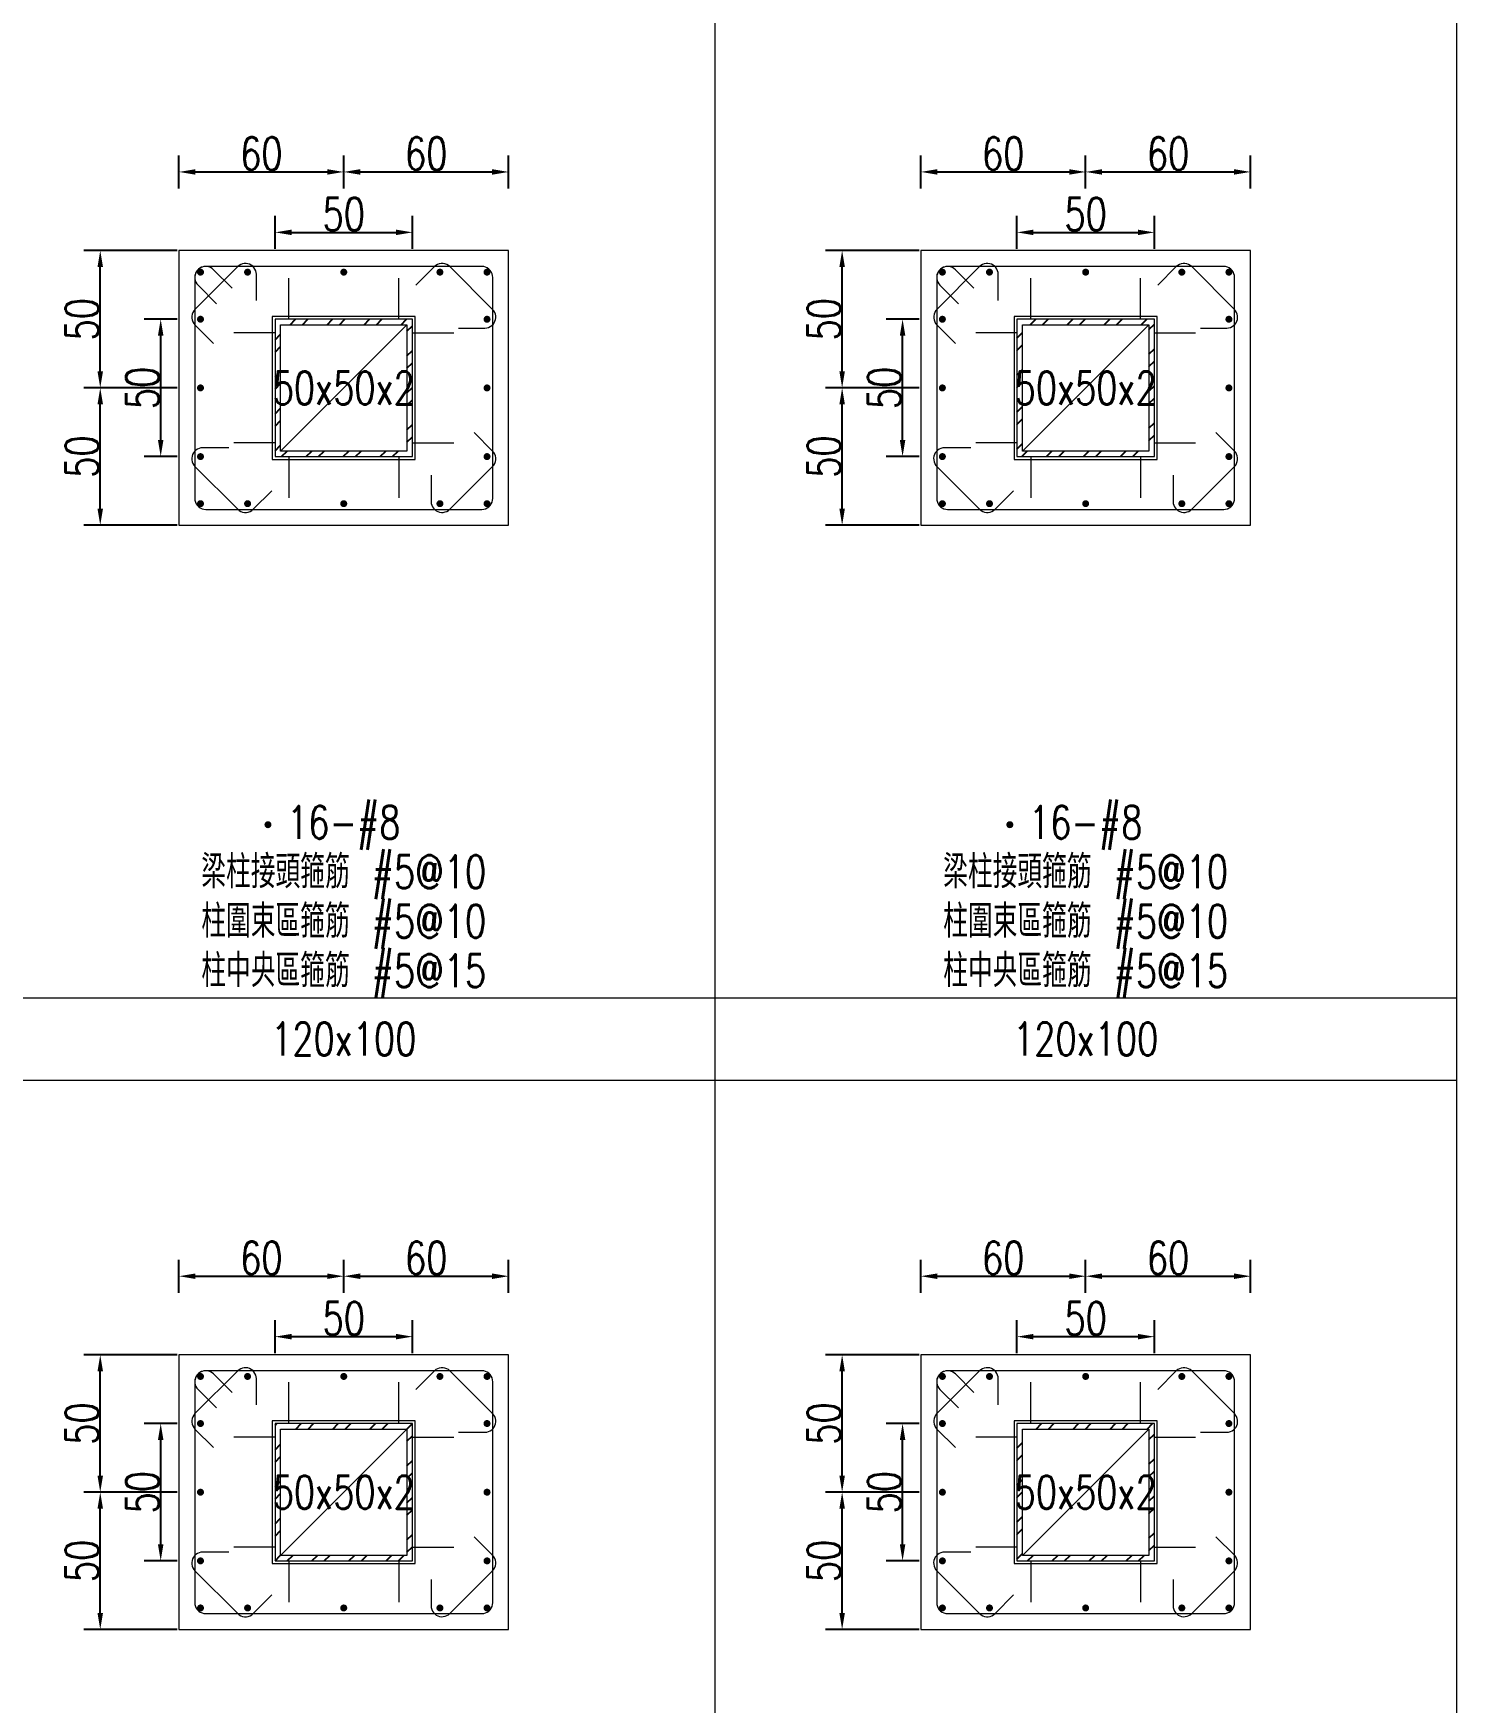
# Model space of a CAD drawing. Header units: millimetres. Extents: x 0 to 3905, y 0 to 8880.
# Drawn here: x 3387 to 3905, y 4999 to 5607 of the extents above; entities that cross this region are included whole.
import ezdxf
from ezdxf.enums import TextEntityAlignment as Align

# ---------------------------------------------------------------- set-up
doc = ezdxf.new("R2010")
doc.units = ezdxf.units.MM
doc.layers.get('DEFPOINTS').update_dxf_attribs({"color": 3})
for name, color, linetype in [('Hatch線', 6, 'Continuous'), ('主筋斷面', 2, 'Continuous'), ('文字-主筋根數', 7, 'Continuous'), ('文字-剪力筋 中央區', 7, 'Continuous'), ('文字-剪力筋-BC', 7, 'Continuous'), ('文字-剪力筋-圍束區', 7, 'Continuous'), ('文字-斷面尺寸', 7, 'Continuous'), ('文字-輔助字', 7, 'Continuous'), ('柱斷面線', 4, 'Continuous'), ('標註字', 4, 'Continuous'), ('箍筋線', 1, 'Continuous'), ('網格線', 7, 'Continuous'), ('鋼柱', 11, 'Continuous')]:
    doc.layers.add(name, color=color, linetype=linetype)
doc.styles.add('note', font='txt.shx', dxfattribs={"width": 0.75, "height": 12})
doc.styles.add('txt', font='txt.shx', dxfattribs={"height": 0.2, "bigfont": 'chineset.shx'})
doc.dimstyles.new('RCAD_DIM', dxfattribs={"dimtxt": 12, "dimasz": 6, "dimexe": 6, "dimexo": 0.625, "dimtad": 1, "dimdec": 0, "dimdsep": 46, "dimtxsty": 'note', "dimcen": 2.5, "dimclrd": 256, "dimclre": 256, "dimclrt": 256, "dimadec": 0, "dimazin": 0, "dimtfac": 1, "dimtmove": 0, "dimatfit": 3, "dimfxl": 0, "dimtolj": 1, "dimarcsym": 0})

# ---------------------------------------------------------------- blocks, each defined once
blk = doc.blocks.new('*D1938')
at = {"layer": 'DEFPOINTS', "color": 0}
for p in [(3525, 5132.625), (3475, 5126), (3525, 5126)]:
    blk.add_point(p, dxfattribs=at)
at = {"layer": '標註字', "lineweight": -2}
for p, q in [((3475, 5126.625), (3475, 5138.625)), ((3525, 5126.625), (3525, 5138.625)), ((3481, 5132.625), (3519, 5132.625))]:
    blk.add_line(p, q, dxfattribs=at)
at = {"layer": '標註字'}
for points in [[(3481, 5133.625), (3481, 5131.625), (3475, 5132.625)], [(3519, 5131.625), (3519, 5133.625), (3525, 5132.625)]]:
    blk.add_solid(points, dxfattribs=at)
at = {"layer": '標註字', "insert": (3500, 5139.25), "char_height": 12, "attachment_point": 5, "style": 'note'}
blk.add_mtext('\\A1;50', dxfattribs=at)
blk = doc.blocks.new('*D1939')
at = {"layer": 'DEFPOINTS', "color": 0}
for p in [(3433.375, 5101), (3440, 5101), (3440, 5051)]:
    blk.add_point(p, dxfattribs=at)
at = {"layer": '標註字', "lineweight": -2}
for p, q in [((3439.375, 5101), (3427.375, 5101)), ((3433.375, 5057), (3433.375, 5095)), ((3439.375, 5051), (3427.375, 5051))]:
    blk.add_line(p, q, dxfattribs=at)
at = {"layer": '標註字'}
for points in [[(3434.375, 5095), (3432.375, 5095), (3433.375, 5101)], [(3432.375, 5057), (3434.375, 5057), (3433.375, 5051)]]:
    blk.add_solid(points, dxfattribs=at)
at = {"layer": '標註字', "insert": (3426.75, 5076), "char_height": 12, "attachment_point": 5, "rotation": 90, "style": 'note'}
blk.add_mtext('\\A1;50', dxfattribs=at)
blk = doc.blocks.new('*D1940')
at = {"layer": 'DEFPOINTS', "color": 0}
for p in [(3500, 5154.625), (3440, 5148), (3500, 5148)]:
    blk.add_point(p, dxfattribs=at)
at = {"layer": '標註字', "lineweight": -2}
for p, q in [((3440, 5148.625), (3440, 5160.625)), ((3500, 5148.625), (3500, 5160.625)), ((3446, 5154.625), (3494, 5154.625))]:
    blk.add_line(p, q, dxfattribs=at)
at = {"layer": '標註字'}
for points in [[(3446, 5155.625), (3446, 5153.625), (3440, 5154.625)], [(3494, 5153.625), (3494, 5155.625), (3500, 5154.625)]]:
    blk.add_solid(points, dxfattribs=at)
at = {"layer": '標註字', "insert": (3470, 5161.25), "char_height": 12, "attachment_point": 5, "style": 'note'}
blk.add_mtext('\\A1;60', dxfattribs=at)
blk = doc.blocks.new('*D1941')
at = {"layer": 'DEFPOINTS', "color": 0}
for p in [(3560, 5154.625), (3500, 5148), (3560, 5148)]:
    blk.add_point(p, dxfattribs=at)
at = {"layer": '標註字', "lineweight": -2}
for p, q in [((3500, 5148.625), (3500, 5160.625)), ((3560, 5148.625), (3560, 5160.625)), ((3506, 5154.625), (3554, 5154.625))]:
    blk.add_line(p, q, dxfattribs=at)
at = {"layer": '標註字'}
for points in [[(3506, 5155.625), (3506, 5153.625), (3500, 5154.625)], [(3554, 5153.625), (3554, 5155.625), (3560, 5154.625)]]:
    blk.add_solid(points, dxfattribs=at)
at = {"layer": '標註字', "insert": (3530, 5161.25), "char_height": 12, "attachment_point": 5, "style": 'note'}
blk.add_mtext('\\A1;60', dxfattribs=at)
blk = doc.blocks.new('*D1942')
at = {"layer": 'DEFPOINTS', "color": 0}
for p in [(3411.375, 5076), (3440, 5076), (3440, 5026)]:
    blk.add_point(p, dxfattribs=at)
at = {"layer": '標註字', "lineweight": -2}
for p, q in [((3439.375, 5076), (3405.375, 5076)), ((3411.375, 5032), (3411.375, 5070)), ((3439.375, 5026), (3405.375, 5026))]:
    blk.add_line(p, q, dxfattribs=at)
at = {"layer": '標註字'}
for points in [[(3412.375, 5070), (3410.375, 5070), (3411.375, 5076)], [(3410.375, 5032), (3412.375, 5032), (3411.375, 5026)]]:
    blk.add_solid(points, dxfattribs=at)
at = {"layer": '標註字', "insert": (3404.75, 5051), "char_height": 12, "attachment_point": 5, "rotation": 90, "style": 'note'}
blk.add_mtext('\\A1;50', dxfattribs=at)
blk = doc.blocks.new('*D1943')
at = {"layer": 'DEFPOINTS', "color": 0}
for p in [(3411.375, 5126), (3440, 5126), (3440, 5076)]:
    blk.add_point(p, dxfattribs=at)
at = {"layer": '標註字', "lineweight": -2}
for p, q in [((3439.375, 5126), (3405.375, 5126)), ((3411.375, 5082), (3411.375, 5120)), ((3439.375, 5076), (3405.375, 5076))]:
    blk.add_line(p, q, dxfattribs=at)
at = {"layer": '標註字'}
for points in [[(3412.375, 5120), (3410.375, 5120), (3411.375, 5126)], [(3410.375, 5082), (3412.375, 5082), (3411.375, 5076)]]:
    blk.add_solid(points, dxfattribs=at)
at = {"layer": '標註字', "insert": (3404.75, 5101), "char_height": 12, "attachment_point": 5, "rotation": 90, "style": 'note'}
blk.add_mtext('\\A1;50', dxfattribs=at)
blk = doc.blocks.new('Circle_Filled')
at = {"const_width": 0.5}
blk.add_lwpolyline([(-0.25, 0, 1), (0.25, 0, 1)], format="xyb", close=True, dxfattribs=at)
blk = doc.blocks.new('*D1944')
at = {"layer": 'DEFPOINTS', "color": 0}
for p in [(3525, 5534.625), (3475, 5528), (3525, 5528)]:
    blk.add_point(p, dxfattribs=at)
at = {"layer": '標註字', "lineweight": -2}
for p, q in [((3475, 5528.625), (3475, 5540.625)), ((3525, 5528.625), (3525, 5540.625)), ((3481, 5534.625), (3519, 5534.625))]:
    blk.add_line(p, q, dxfattribs=at)
at = {"layer": '標註字'}
for points in [[(3481, 5535.625), (3481, 5533.625), (3475, 5534.625)], [(3519, 5533.625), (3519, 5535.625), (3525, 5534.625)]]:
    blk.add_solid(points, dxfattribs=at)
at = {"layer": '標註字', "insert": (3500, 5541.25), "char_height": 12, "attachment_point": 5, "style": 'note'}
blk.add_mtext('\\A1;50', dxfattribs=at)
blk = doc.blocks.new('*D1945')
at = {"layer": 'DEFPOINTS', "color": 0}
for p in [(3433.375, 5503), (3440, 5503), (3440, 5453)]:
    blk.add_point(p, dxfattribs=at)
at = {"layer": '標註字', "lineweight": -2}
for p, q in [((3439.375, 5503), (3427.375, 5503)), ((3433.375, 5459), (3433.375, 5497)), ((3439.375, 5453), (3427.375, 5453))]:
    blk.add_line(p, q, dxfattribs=at)
at = {"layer": '標註字'}
for points in [[(3434.375, 5497), (3432.375, 5497), (3433.375, 5503)], [(3432.375, 5459), (3434.375, 5459), (3433.375, 5453)]]:
    blk.add_solid(points, dxfattribs=at)
at = {"layer": '標註字', "insert": (3426.75, 5478), "char_height": 12, "attachment_point": 5, "rotation": 90, "style": 'note'}
blk.add_mtext('\\A1;50', dxfattribs=at)
blk = doc.blocks.new('*D1946')
at = {"layer": 'DEFPOINTS', "color": 0}
for p in [(3500, 5556.625), (3440, 5550), (3500, 5550)]:
    blk.add_point(p, dxfattribs=at)
at = {"layer": '標註字', "lineweight": -2}
for p, q in [((3440, 5550.625), (3440, 5562.625)), ((3500, 5550.625), (3500, 5562.625)), ((3446, 5556.625), (3494, 5556.625))]:
    blk.add_line(p, q, dxfattribs=at)
at = {"layer": '標註字'}
for points in [[(3446, 5557.625), (3446, 5555.625), (3440, 5556.625)], [(3494, 5555.625), (3494, 5557.625), (3500, 5556.625)]]:
    blk.add_solid(points, dxfattribs=at)
at = {"layer": '標註字', "insert": (3470, 5563.25), "char_height": 12, "attachment_point": 5, "style": 'note'}
blk.add_mtext('\\A1;60', dxfattribs=at)
blk = doc.blocks.new('*D1947')
at = {"layer": 'DEFPOINTS', "color": 0}
for p in [(3560, 5556.625), (3500, 5550), (3560, 5550)]:
    blk.add_point(p, dxfattribs=at)
at = {"layer": '標註字', "lineweight": -2}
for p, q in [((3500, 5550.625), (3500, 5562.625)), ((3560, 5550.625), (3560, 5562.625)), ((3506, 5556.625), (3554, 5556.625))]:
    blk.add_line(p, q, dxfattribs=at)
at = {"layer": '標註字'}
for points in [[(3506, 5557.625), (3506, 5555.625), (3500, 5556.625)], [(3554, 5555.625), (3554, 5557.625), (3560, 5556.625)]]:
    blk.add_solid(points, dxfattribs=at)
at = {"layer": '標註字', "insert": (3530, 5563.25), "char_height": 12, "attachment_point": 5, "style": 'note'}
blk.add_mtext('\\A1;60', dxfattribs=at)
blk = doc.blocks.new('*D1948')
at = {"layer": 'DEFPOINTS', "color": 0}
for p in [(3411.375, 5478), (3440, 5478), (3440, 5428)]:
    blk.add_point(p, dxfattribs=at)
at = {"layer": '標註字', "lineweight": -2}
for p, q in [((3439.375, 5478), (3405.375, 5478)), ((3411.375, 5434), (3411.375, 5472)), ((3439.375, 5428), (3405.375, 5428))]:
    blk.add_line(p, q, dxfattribs=at)
at = {"layer": '標註字'}
for points in [[(3412.375, 5472), (3410.375, 5472), (3411.375, 5478)], [(3410.375, 5434), (3412.375, 5434), (3411.375, 5428)]]:
    blk.add_solid(points, dxfattribs=at)
at = {"layer": '標註字', "insert": (3404.75, 5453), "char_height": 12, "attachment_point": 5, "rotation": 90, "style": 'note'}
blk.add_mtext('\\A1;50', dxfattribs=at)
blk = doc.blocks.new('*D1949')
at = {"layer": 'DEFPOINTS', "color": 0}
for p in [(3411.375, 5528), (3440, 5528), (3440, 5478)]:
    blk.add_point(p, dxfattribs=at)
at = {"layer": '標註字', "lineweight": -2}
for p, q in [((3439.375, 5528), (3405.375, 5528)), ((3411.375, 5484), (3411.375, 5522)), ((3439.375, 5478), (3405.375, 5478))]:
    blk.add_line(p, q, dxfattribs=at)
at = {"layer": '標註字'}
for points in [[(3412.375, 5522), (3410.375, 5522), (3411.375, 5528)], [(3410.375, 5484), (3412.375, 5484), (3411.375, 5478)]]:
    blk.add_solid(points, dxfattribs=at)
at = {"layer": '標註字', "insert": (3404.75, 5503), "char_height": 12, "attachment_point": 5, "rotation": 90, "style": 'note'}
blk.add_mtext('\\A1;50', dxfattribs=at)
blk = doc.blocks.new('*D2070')
at = {"layer": 'DEFPOINTS', "color": 0}
for p in [(3795, 5132.625), (3745, 5126), (3795, 5126)]:
    blk.add_point(p, dxfattribs=at)
at = {"layer": '標註字', "lineweight": -2}
for p, q in [((3745, 5126.625), (3745, 5138.625)), ((3795, 5126.625), (3795, 5138.625)), ((3751, 5132.625), (3789, 5132.625))]:
    blk.add_line(p, q, dxfattribs=at)
at = {"layer": '標註字'}
for points in [[(3751, 5133.625), (3751, 5131.625), (3745, 5132.625)], [(3789, 5131.625), (3789, 5133.625), (3795, 5132.625)]]:
    blk.add_solid(points, dxfattribs=at)
at = {"layer": '標註字', "insert": (3770, 5139.25), "char_height": 12, "attachment_point": 5, "style": 'note'}
blk.add_mtext('\\A1;50', dxfattribs=at)
blk = doc.blocks.new('*D2071')
at = {"layer": 'DEFPOINTS', "color": 0}
for p in [(3703.375, 5101), (3710, 5101), (3710, 5051)]:
    blk.add_point(p, dxfattribs=at)
at = {"layer": '標註字', "lineweight": -2}
for p, q in [((3709.375, 5101), (3697.375, 5101)), ((3703.375, 5057), (3703.375, 5095)), ((3709.375, 5051), (3697.375, 5051))]:
    blk.add_line(p, q, dxfattribs=at)
at = {"layer": '標註字'}
for points in [[(3704.375, 5095), (3702.375, 5095), (3703.375, 5101)], [(3702.375, 5057), (3704.375, 5057), (3703.375, 5051)]]:
    blk.add_solid(points, dxfattribs=at)
at = {"layer": '標註字', "insert": (3696.75, 5076), "char_height": 12, "attachment_point": 5, "rotation": 90, "style": 'note'}
blk.add_mtext('\\A1;50', dxfattribs=at)
blk = doc.blocks.new('*D2072')
at = {"layer": 'DEFPOINTS', "color": 0}
for p in [(3770, 5154.625), (3710, 5148), (3770, 5148)]:
    blk.add_point(p, dxfattribs=at)
at = {"layer": '標註字', "lineweight": -2}
for p, q in [((3710, 5148.625), (3710, 5160.625)), ((3770, 5148.625), (3770, 5160.625)), ((3716, 5154.625), (3764, 5154.625))]:
    blk.add_line(p, q, dxfattribs=at)
at = {"layer": '標註字'}
for points in [[(3716, 5155.625), (3716, 5153.625), (3710, 5154.625)], [(3764, 5153.625), (3764, 5155.625), (3770, 5154.625)]]:
    blk.add_solid(points, dxfattribs=at)
at = {"layer": '標註字', "insert": (3740, 5161.25), "char_height": 12, "attachment_point": 5, "style": 'note'}
blk.add_mtext('\\A1;60', dxfattribs=at)
blk = doc.blocks.new('*D2073')
at = {"layer": 'DEFPOINTS', "color": 0}
for p in [(3830, 5154.625), (3770, 5148), (3830, 5148)]:
    blk.add_point(p, dxfattribs=at)
at = {"layer": '標註字', "lineweight": -2}
for p, q in [((3770, 5148.625), (3770, 5160.625)), ((3830, 5148.625), (3830, 5160.625)), ((3776, 5154.625), (3824, 5154.625))]:
    blk.add_line(p, q, dxfattribs=at)
at = {"layer": '標註字'}
for points in [[(3776, 5155.625), (3776, 5153.625), (3770, 5154.625)], [(3824, 5153.625), (3824, 5155.625), (3830, 5154.625)]]:
    blk.add_solid(points, dxfattribs=at)
at = {"layer": '標註字', "insert": (3800, 5161.25), "char_height": 12, "attachment_point": 5, "style": 'note'}
blk.add_mtext('\\A1;60', dxfattribs=at)
blk = doc.blocks.new('*D2074')
at = {"layer": 'DEFPOINTS', "color": 0}
for p in [(3681.375, 5076), (3710, 5076), (3710, 5026)]:
    blk.add_point(p, dxfattribs=at)
at = {"layer": '標註字', "lineweight": -2}
for p, q in [((3709.375, 5076), (3675.375, 5076)), ((3681.375, 5032), (3681.375, 5070)), ((3709.375, 5026), (3675.375, 5026))]:
    blk.add_line(p, q, dxfattribs=at)
at = {"layer": '標註字'}
for points in [[(3682.375, 5070), (3680.375, 5070), (3681.375, 5076)], [(3680.375, 5032), (3682.375, 5032), (3681.375, 5026)]]:
    blk.add_solid(points, dxfattribs=at)
at = {"layer": '標註字', "insert": (3674.75, 5051), "char_height": 12, "attachment_point": 5, "rotation": 90, "style": 'note'}
blk.add_mtext('\\A1;50', dxfattribs=at)
blk = doc.blocks.new('*D2075')
at = {"layer": 'DEFPOINTS', "color": 0}
for p in [(3681.375, 5126), (3710, 5126), (3710, 5076)]:
    blk.add_point(p, dxfattribs=at)
at = {"layer": '標註字', "lineweight": -2}
for p, q in [((3709.375, 5126), (3675.375, 5126)), ((3681.375, 5082), (3681.375, 5120)), ((3709.375, 5076), (3675.375, 5076))]:
    blk.add_line(p, q, dxfattribs=at)
at = {"layer": '標註字'}
for points in [[(3682.375, 5120), (3680.375, 5120), (3681.375, 5126)], [(3680.375, 5082), (3682.375, 5082), (3681.375, 5076)]]:
    blk.add_solid(points, dxfattribs=at)
at = {"layer": '標註字', "insert": (3674.75, 5101), "char_height": 12, "attachment_point": 5, "rotation": 90, "style": 'note'}
blk.add_mtext('\\A1;50', dxfattribs=at)
blk = doc.blocks.new('*D2076')
at = {"layer": 'DEFPOINTS', "color": 0}
for p in [(3795, 5534.625), (3745, 5528), (3795, 5528)]:
    blk.add_point(p, dxfattribs=at)
at = {"layer": '標註字', "lineweight": -2}
for p, q in [((3745, 5528.625), (3745, 5540.625)), ((3795, 5528.625), (3795, 5540.625)), ((3751, 5534.625), (3789, 5534.625))]:
    blk.add_line(p, q, dxfattribs=at)
at = {"layer": '標註字'}
for points in [[(3751, 5535.625), (3751, 5533.625), (3745, 5534.625)], [(3789, 5533.625), (3789, 5535.625), (3795, 5534.625)]]:
    blk.add_solid(points, dxfattribs=at)
at = {"layer": '標註字', "insert": (3770, 5541.25), "char_height": 12, "attachment_point": 5, "style": 'note'}
blk.add_mtext('\\A1;50', dxfattribs=at)
blk = doc.blocks.new('*D2077')
at = {"layer": 'DEFPOINTS', "color": 0}
for p in [(3703.375, 5503), (3710, 5503), (3710, 5453)]:
    blk.add_point(p, dxfattribs=at)
at = {"layer": '標註字', "lineweight": -2}
for p, q in [((3709.375, 5503), (3697.375, 5503)), ((3703.375, 5459), (3703.375, 5497)), ((3709.375, 5453), (3697.375, 5453))]:
    blk.add_line(p, q, dxfattribs=at)
at = {"layer": '標註字'}
for points in [[(3704.375, 5497), (3702.375, 5497), (3703.375, 5503)], [(3702.375, 5459), (3704.375, 5459), (3703.375, 5453)]]:
    blk.add_solid(points, dxfattribs=at)
at = {"layer": '標註字', "insert": (3696.75, 5478), "char_height": 12, "attachment_point": 5, "rotation": 90, "style": 'note'}
blk.add_mtext('\\A1;50', dxfattribs=at)
blk = doc.blocks.new('*D2078')
at = {"layer": 'DEFPOINTS', "color": 0}
for p in [(3770, 5556.625), (3710, 5550), (3770, 5550)]:
    blk.add_point(p, dxfattribs=at)
at = {"layer": '標註字', "lineweight": -2}
for p, q in [((3710, 5550.625), (3710, 5562.625)), ((3770, 5550.625), (3770, 5562.625)), ((3716, 5556.625), (3764, 5556.625))]:
    blk.add_line(p, q, dxfattribs=at)
at = {"layer": '標註字'}
for points in [[(3716, 5557.625), (3716, 5555.625), (3710, 5556.625)], [(3764, 5555.625), (3764, 5557.625), (3770, 5556.625)]]:
    blk.add_solid(points, dxfattribs=at)
at = {"layer": '標註字', "insert": (3740, 5563.25), "char_height": 12, "attachment_point": 5, "style": 'note'}
blk.add_mtext('\\A1;60', dxfattribs=at)
blk = doc.blocks.new('*D2079')
at = {"layer": 'DEFPOINTS', "color": 0}
for p in [(3830, 5556.625), (3770, 5550), (3830, 5550)]:
    blk.add_point(p, dxfattribs=at)
at = {"layer": '標註字', "lineweight": -2}
for p, q in [((3770, 5550.625), (3770, 5562.625)), ((3830, 5550.625), (3830, 5562.625)), ((3776, 5556.625), (3824, 5556.625))]:
    blk.add_line(p, q, dxfattribs=at)
at = {"layer": '標註字'}
for points in [[(3776, 5557.625), (3776, 5555.625), (3770, 5556.625)], [(3824, 5555.625), (3824, 5557.625), (3830, 5556.625)]]:
    blk.add_solid(points, dxfattribs=at)
at = {"layer": '標註字', "insert": (3800, 5563.25), "char_height": 12, "attachment_point": 5, "style": 'note'}
blk.add_mtext('\\A1;60', dxfattribs=at)
blk = doc.blocks.new('*D2080')
at = {"layer": 'DEFPOINTS', "color": 0}
for p in [(3681.375, 5478), (3710, 5478), (3710, 5428)]:
    blk.add_point(p, dxfattribs=at)
at = {"layer": '標註字', "lineweight": -2}
for p, q in [((3709.375, 5478), (3675.375, 5478)), ((3681.375, 5434), (3681.375, 5472)), ((3709.375, 5428), (3675.375, 5428))]:
    blk.add_line(p, q, dxfattribs=at)
at = {"layer": '標註字'}
for points in [[(3682.375, 5472), (3680.375, 5472), (3681.375, 5478)], [(3680.375, 5434), (3682.375, 5434), (3681.375, 5428)]]:
    blk.add_solid(points, dxfattribs=at)
at = {"layer": '標註字', "insert": (3674.75, 5453), "char_height": 12, "attachment_point": 5, "rotation": 90, "style": 'note'}
blk.add_mtext('\\A1;50', dxfattribs=at)
blk = doc.blocks.new('*D2081')
at = {"layer": 'DEFPOINTS', "color": 0}
for p in [(3681.375, 5528), (3710, 5528), (3710, 5478)]:
    blk.add_point(p, dxfattribs=at)
at = {"layer": '標註字', "lineweight": -2}
for p, q in [((3709.375, 5528), (3675.375, 5528)), ((3681.375, 5484), (3681.375, 5522)), ((3709.375, 5478), (3675.375, 5478))]:
    blk.add_line(p, q, dxfattribs=at)
at = {"layer": '標註字'}
for points in [[(3682.375, 5522), (3680.375, 5522), (3681.375, 5528)], [(3680.375, 5484), (3682.375, 5484), (3681.375, 5478)]]:
    blk.add_solid(points, dxfattribs=at)
at = {"layer": '標註字', "insert": (3674.75, 5503), "char_height": 12, "attachment_point": 5, "rotation": 90, "style": 'note'}
blk.add_mtext('\\A1;50', dxfattribs=at)

msp = doc.modelspace()

# ---------------------------------------------------------------- hatches: boundary and pattern name
at = {"layer": 'Hatch線'}
h = msp.add_hatch(dxfattribs=at)
h.set_pattern_fill('ANSI32', color=256, style=0)
h.paths.add_polyline_path([(3475, 5453), (3525, 5453), (3525, 5503), (3475, 5503)], flags=17)
h.paths.add_polyline_path([(3477, 5455), (3477, 5501), (3523, 5501), (3523, 5455)])
h = msp.add_hatch(dxfattribs=at)
h.set_pattern_fill('ANSI32', color=256, style=0)
h.paths.add_polyline_path([(3745, 5453), (3795, 5453), (3795, 5503), (3745, 5503)], flags=17)
h.paths.add_polyline_path([(3747, 5455), (3747, 5501), (3793, 5501), (3793, 5455)])
h = msp.add_hatch(dxfattribs=at)
h.set_pattern_fill('ANSI32', color=256, style=0)
h.paths.add_polyline_path([(3475, 5051), (3525, 5051), (3525, 5101), (3475, 5101)], flags=17)
h.paths.add_polyline_path([(3477, 5053), (3477, 5099), (3523, 5099), (3523, 5053)])
h = msp.add_hatch(dxfattribs=at)
h.set_pattern_fill('ANSI32', color=256, style=0)
h.paths.add_polyline_path([(3745, 5051), (3795, 5051), (3795, 5101), (3745, 5101)], flags=17)
h.paths.add_polyline_path([(3747, 5053), (3747, 5099), (3793, 5099), (3793, 5053)])

# ---------------------------------------------------------------- linework, layer by layer
at = {"layer": 'DEFPOINTS', "lineweight": 5}
for points in [[(3480, 5503), (3480, 5518)], [(3520, 5503), (3520, 5518)], [(3750, 5503), (3750, 5518)], [(3790, 5503), (3790, 5518)], [(3475, 5452), (3526, 5452), (3526, 5504), (3474, 5504), (3474, 5452), (3475, 5452)], [(3477, 5455), (3523, 5501)], [(3745, 5452), (3796, 5452), (3796, 5504), (3744, 5504), (3744, 5452), (3745, 5452)], [(3747, 5455), (3793, 5501)], [(3475, 5498), (3460, 5498)], [(3525, 5498), (3540, 5498)], [(3745, 5498), (3730, 5498)], [(3795, 5498), (3810, 5498)], [(3475, 5458), (3460, 5458)], [(3525, 5458), (3540, 5458)], [(3745, 5458), (3730, 5458)], [(3795, 5458), (3810, 5458)], [(3480, 5453), (3480, 5438)], [(3520, 5453), (3520, 5438)], [(3750, 5453), (3750, 5438)], [(3790, 5453), (3790, 5438)], [(3480, 5101), (3480, 5116)], [(3520, 5101), (3520, 5116)], [(3750, 5101), (3750, 5116)], [(3790, 5101), (3790, 5116)], [(3475, 5050), (3526, 5050), (3526, 5102), (3474, 5102), (3474, 5050), (3475, 5050)], [(3477, 5053), (3523, 5099)], [(3745, 5050), (3796, 5050), (3796, 5102), (3744, 5102), (3744, 5050), (3745, 5050)], [(3747, 5053), (3793, 5099)], [(3475, 5096), (3460, 5096)], [(3525, 5096), (3540, 5096)], [(3745, 5096), (3730, 5096)], [(3795, 5096), (3810, 5096)], [(3475, 5056), (3460, 5056)], [(3525, 5056), (3540, 5056)], [(3745, 5056), (3730, 5056)], [(3795, 5056), (3810, 5056)], [(3480, 5051), (3480, 5036)], [(3520, 5051), (3520, 5036)], [(3750, 5051), (3750, 5036)], [(3790, 5051), (3790, 5036)]]:
    msp.add_lwpolyline(points, dxfattribs=at)
at = {"layer": '柱斷面線', "lineweight": 5}
for points in [[(3440, 5428), (3560, 5428), (3560, 5528), (3440, 5528), (3440, 5428)], [(3710, 5428), (3830, 5428), (3830, 5528), (3710, 5528), (3710, 5428)], [(3440, 5026), (3560, 5026), (3560, 5126), (3440, 5126), (3440, 5026)], [(3710, 5026), (3830, 5026), (3830, 5126), (3710, 5126), (3710, 5026)]]:
    msp.add_lwpolyline(points, dxfattribs=at)
at = {"layer": '箍筋線', "lineweight": 5}
for points in [[(3468.19, 5509.81), (3468.19, 5519.35), (3468.13, 5520.02), (3467.96, 5520.66), (3467.69, 5521.27), (3467.32, 5521.83), (3466.86, 5522.32), (3466.33, 5522.72), (3465.73, 5523.02), (3465.1, 5523.23), (3464.43, 5523.32), (3463.77, 5523.3), (3463.11, 5523.17), (3462.49, 5522.93), (3461.91, 5522.59), (3461.4, 5522.16), (3445.84, 5506.6), (3445.39, 5506.07), (3445.05, 5505.47), (3444.81, 5504.82), (3444.69, 5504.13), (3444.69, 5503.44), (3444.81, 5502.76), (3445.05, 5502.11), (3445.39, 5501.51), (3445.84, 5500.98), (3452.58, 5494.23)], [(3459.33, 5514.29), (3452.58, 5521.04), (3452.07, 5521.47), (3451.49, 5521.81), (3450.87, 5522.05), (3450.22, 5522.18), (3449.55, 5522.2), (3448.89, 5522.11), (3448.25, 5521.9), (3447.66, 5521.6), (3447.12, 5521.19), (3446.66, 5520.71), (3446.29, 5520.15), (3446.02, 5519.54), (3445.85, 5518.9), (3445.79, 5518.23), (3445.79, 5437.77), (3445.86, 5437.08), (3446.03, 5436.41), (3446.33, 5435.78), (3446.72, 5435.21), (3447.21, 5434.72), (3447.78, 5434.33), (3448.41, 5434.03), (3449.08, 5433.86), (3449.77, 5433.79), (3550.23, 5433.79), (3550.92, 5433.86), (3551.59, 5434.03), (3552.22, 5434.33), (3552.79, 5434.72), (3553.28, 5435.21), (3553.67, 5435.78), (3553.97, 5436.41), (3554.14, 5437.08), (3554.21, 5437.77), (3554.21, 5518.23), (3554.14, 5518.92), (3553.97, 5519.59), (3553.67, 5520.22), (3553.28, 5520.79), (3552.79, 5521.28), (3552.22, 5521.67), (3551.59, 5521.97), (3550.92, 5522.14), (3550.23, 5522.21), (3449.77, 5522.21), (3449.1, 5522.15), (3448.46, 5521.98), (3447.85, 5521.71), (3447.29, 5521.34), (3446.81, 5520.88), (3446.4, 5520.34), (3446.1, 5519.75), (3445.89, 5519.11), (3445.8, 5518.45), (3445.82, 5517.78), (3445.95, 5517.13), (3446.19, 5516.51), (3446.53, 5515.93), (3446.96, 5515.42), (3453.71, 5508.67)], [(3541.81, 5499.81), (3551.35, 5499.81), (3552.02, 5499.87), (3552.66, 5500.04), (3553.27, 5500.31), (3553.83, 5500.68), (3554.32, 5501.14), (3554.72, 5501.67), (3555.02, 5502.27), (3555.23, 5502.9), (3555.32, 5503.57), (3555.3, 5504.23), (3555.17, 5504.89), (3554.93, 5505.51), (3554.59, 5506.09), (3554.16, 5506.6), (3538.6, 5522.16), (3538.07, 5522.61), (3537.47, 5522.95), (3536.82, 5523.19), (3536.13, 5523.31), (3535.44, 5523.31), (3534.76, 5523.19), (3534.11, 5522.95), (3533.51, 5522.61), (3532.98, 5522.16), (3526.23, 5515.42)], [(3738.19, 5509.81), (3738.19, 5519.35), (3738.13, 5520.02), (3737.96, 5520.66), (3737.69, 5521.27), (3737.32, 5521.83), (3736.86, 5522.32), (3736.33, 5522.72), (3735.73, 5523.02), (3735.1, 5523.23), (3734.43, 5523.32), (3733.77, 5523.3), (3733.11, 5523.17), (3732.49, 5522.93), (3731.91, 5522.59), (3731.4, 5522.16), (3715.84, 5506.6), (3715.39, 5506.07), (3715.05, 5505.47), (3714.81, 5504.82), (3714.69, 5504.13), (3714.69, 5503.44), (3714.81, 5502.76), (3715.05, 5502.11), (3715.39, 5501.51), (3715.84, 5500.98), (3722.58, 5494.23)], [(3729.33, 5514.29), (3722.58, 5521.04), (3722.07, 5521.47), (3721.49, 5521.81), (3720.87, 5522.05), (3720.22, 5522.18), (3719.55, 5522.2), (3718.89, 5522.11), (3718.25, 5521.9), (3717.66, 5521.6), (3717.12, 5521.19), (3716.66, 5520.71), (3716.29, 5520.15), (3716.02, 5519.54), (3715.85, 5518.9), (3715.79, 5518.23), (3715.79, 5437.77), (3715.86, 5437.08), (3716.03, 5436.41), (3716.33, 5435.78), (3716.72, 5435.21), (3717.21, 5434.72), (3717.78, 5434.33), (3718.41, 5434.03), (3719.08, 5433.86), (3719.77, 5433.79), (3820.23, 5433.79), (3820.92, 5433.86), (3821.59, 5434.03), (3822.22, 5434.33), (3822.79, 5434.72), (3823.28, 5435.21), (3823.67, 5435.78), (3823.97, 5436.41), (3824.14, 5437.08), (3824.21, 5437.77), (3824.21, 5518.23), (3824.14, 5518.92), (3823.97, 5519.59), (3823.67, 5520.22), (3823.28, 5520.79), (3822.79, 5521.28), (3822.22, 5521.67), (3821.59, 5521.97), (3820.92, 5522.14), (3820.23, 5522.21), (3719.77, 5522.21), (3719.1, 5522.15), (3718.46, 5521.98), (3717.85, 5521.71), (3717.29, 5521.34), (3716.81, 5520.88), (3716.4, 5520.34), (3716.1, 5519.75), (3715.89, 5519.11), (3715.8, 5518.45), (3715.82, 5517.78), (3715.95, 5517.13), (3716.19, 5516.51), (3716.53, 5515.93), (3716.96, 5515.42), (3723.71, 5508.67)], [(3811.81, 5499.81), (3821.35, 5499.81), (3822.02, 5499.87), (3822.66, 5500.04), (3823.27, 5500.31), (3823.83, 5500.68), (3824.32, 5501.14), (3824.72, 5501.67), (3825.02, 5502.27), (3825.23, 5502.9), (3825.32, 5503.57), (3825.3, 5504.23), (3825.17, 5504.89), (3824.93, 5505.51), (3824.59, 5506.09), (3824.16, 5506.6), (3808.6, 5522.16), (3808.07, 5522.61), (3807.47, 5522.95), (3806.82, 5523.19), (3806.13, 5523.31), (3805.44, 5523.31), (3804.76, 5523.19), (3804.11, 5522.95), (3803.51, 5522.61), (3802.98, 5522.16), (3796.23, 5515.42)], [(3531.81, 5446.19), (3531.81, 5436.65), (3531.87, 5435.98), (3532.04, 5435.34), (3532.31, 5434.73), (3532.68, 5434.17), (3533.14, 5433.68), (3533.67, 5433.28), (3534.27, 5432.98), (3534.9, 5432.77), (3535.57, 5432.68), (3536.23, 5432.7), (3536.89, 5432.83), (3537.51, 5433.07), (3538.09, 5433.41), (3538.6, 5433.84), (3554.16, 5449.4), (3554.61, 5449.93), (3554.95, 5450.53), (3555.19, 5451.18), (3555.31, 5451.87), (3555.31, 5452.56), (3555.19, 5453.24), (3554.95, 5453.89), (3554.61, 5454.49), (3554.16, 5455.02), (3547.42, 5461.77)], [(3801.81, 5446.19), (3801.81, 5436.65), (3801.87, 5435.98), (3802.04, 5435.34), (3802.31, 5434.73), (3802.68, 5434.17), (3803.14, 5433.68), (3803.67, 5433.28), (3804.27, 5432.98), (3804.9, 5432.77), (3805.57, 5432.68), (3806.23, 5432.7), (3806.89, 5432.83), (3807.51, 5433.07), (3808.09, 5433.41), (3808.6, 5433.84), (3824.16, 5449.4), (3824.61, 5449.93), (3824.95, 5450.53), (3825.19, 5451.18), (3825.31, 5451.87), (3825.31, 5452.56), (3825.19, 5453.24), (3824.95, 5453.89), (3824.61, 5454.49), (3824.16, 5455.02), (3817.42, 5461.77)], [(3458.19, 5456.19), (3448.65, 5456.19), (3447.98, 5456.13), (3447.34, 5455.96), (3446.73, 5455.69), (3446.17, 5455.32), (3445.68, 5454.86), (3445.28, 5454.33), (3444.98, 5453.73), (3444.77, 5453.1), (3444.68, 5452.43), (3444.7, 5451.77), (3444.83, 5451.11), (3445.07, 5450.49), (3445.41, 5449.91), (3445.84, 5449.4), (3461.4, 5433.84), (3461.93, 5433.39), (3462.53, 5433.05), (3463.18, 5432.81), (3463.87, 5432.69), (3464.56, 5432.69), (3465.24, 5432.81), (3465.89, 5433.05), (3466.49, 5433.39), (3467.02, 5433.84), (3473.77, 5440.58)], [(3728.19, 5456.19), (3718.65, 5456.19), (3717.98, 5456.13), (3717.34, 5455.96), (3716.73, 5455.69), (3716.17, 5455.32), (3715.68, 5454.86), (3715.28, 5454.33), (3714.98, 5453.73), (3714.77, 5453.1), (3714.68, 5452.43), (3714.7, 5451.77), (3714.83, 5451.11), (3715.07, 5450.49), (3715.41, 5449.91), (3715.84, 5449.4), (3731.4, 5433.84), (3731.93, 5433.39), (3732.53, 5433.05), (3733.18, 5432.81), (3733.87, 5432.69), (3734.56, 5432.69), (3735.24, 5432.81), (3735.89, 5433.05), (3736.49, 5433.39), (3737.02, 5433.84), (3743.77, 5440.58)], [(3468.19, 5107.81), (3468.19, 5117.35), (3468.13, 5118.02), (3467.96, 5118.66), (3467.69, 5119.27), (3467.32, 5119.83), (3466.86, 5120.32), (3466.33, 5120.72), (3465.73, 5121.02), (3465.1, 5121.23), (3464.43, 5121.32), (3463.77, 5121.3), (3463.11, 5121.17), (3462.49, 5120.93), (3461.91, 5120.59), (3461.4, 5120.16), (3445.84, 5104.6), (3445.39, 5104.07), (3445.05, 5103.47), (3444.81, 5102.82), (3444.69, 5102.13), (3444.69, 5101.44), (3444.81, 5100.76), (3445.05, 5100.11), (3445.39, 5099.51), (3445.84, 5098.98), (3452.58, 5092.23)], [(3459.33, 5112.29), (3452.58, 5119.04), (3452.07, 5119.47), (3451.49, 5119.81), (3450.87, 5120.05), (3450.22, 5120.18), (3449.55, 5120.2), (3448.89, 5120.11), (3448.25, 5119.9), (3447.66, 5119.6), (3447.12, 5119.19), (3446.66, 5118.71), (3446.29, 5118.15), (3446.02, 5117.54), (3445.85, 5116.9), (3445.79, 5116.23), (3445.79, 5035.77), (3445.86, 5035.08), (3446.03, 5034.41), (3446.33, 5033.78), (3446.72, 5033.21), (3447.21, 5032.72), (3447.78, 5032.33), (3448.41, 5032.03), (3449.08, 5031.86), (3449.77, 5031.79), (3550.23, 5031.79), (3550.92, 5031.86), (3551.59, 5032.03), (3552.22, 5032.33), (3552.79, 5032.72), (3553.28, 5033.21), (3553.67, 5033.78), (3553.97, 5034.41), (3554.14, 5035.08), (3554.21, 5035.77), (3554.21, 5116.23), (3554.14, 5116.92), (3553.97, 5117.59), (3553.67, 5118.22), (3553.28, 5118.79), (3552.79, 5119.28), (3552.22, 5119.67), (3551.59, 5119.97), (3550.92, 5120.14), (3550.23, 5120.21), (3449.77, 5120.21), (3449.1, 5120.15), (3448.46, 5119.98), (3447.85, 5119.71), (3447.29, 5119.34), (3446.81, 5118.88), (3446.4, 5118.34), (3446.1, 5117.75), (3445.89, 5117.11), (3445.8, 5116.45), (3445.82, 5115.78), (3445.95, 5115.13), (3446.19, 5114.51), (3446.53, 5113.93), (3446.96, 5113.42), (3453.71, 5106.67)], [(3541.81, 5097.81), (3551.35, 5097.81), (3552.02, 5097.87), (3552.66, 5098.04), (3553.27, 5098.31), (3553.83, 5098.68), (3554.32, 5099.14), (3554.72, 5099.67), (3555.02, 5100.27), (3555.23, 5100.9), (3555.32, 5101.57), (3555.3, 5102.23), (3555.17, 5102.89), (3554.93, 5103.51), (3554.59, 5104.09), (3554.16, 5104.6), (3538.6, 5120.16), (3538.07, 5120.61), (3537.47, 5120.95), (3536.82, 5121.19), (3536.13, 5121.31), (3535.44, 5121.31), (3534.76, 5121.19), (3534.11, 5120.95), (3533.51, 5120.61), (3532.98, 5120.16), (3526.23, 5113.42)], [(3738.19, 5107.81), (3738.19, 5117.35), (3738.13, 5118.02), (3737.96, 5118.66), (3737.69, 5119.27), (3737.32, 5119.83), (3736.86, 5120.32), (3736.33, 5120.72), (3735.73, 5121.02), (3735.1, 5121.23), (3734.43, 5121.32), (3733.77, 5121.3), (3733.11, 5121.17), (3732.49, 5120.93), (3731.91, 5120.59), (3731.4, 5120.16), (3715.84, 5104.6), (3715.39, 5104.07), (3715.05, 5103.47), (3714.81, 5102.82), (3714.69, 5102.13), (3714.69, 5101.44), (3714.81, 5100.76), (3715.05, 5100.11), (3715.39, 5099.51), (3715.84, 5098.98), (3722.58, 5092.23)], [(3729.33, 5112.29), (3722.58, 5119.04), (3722.07, 5119.47), (3721.49, 5119.81), (3720.87, 5120.05), (3720.22, 5120.18), (3719.55, 5120.2), (3718.89, 5120.11), (3718.25, 5119.9), (3717.66, 5119.6), (3717.12, 5119.19), (3716.66, 5118.71), (3716.29, 5118.15), (3716.02, 5117.54), (3715.85, 5116.9), (3715.79, 5116.23), (3715.79, 5035.77), (3715.86, 5035.08), (3716.03, 5034.41), (3716.33, 5033.78), (3716.72, 5033.21), (3717.21, 5032.72), (3717.78, 5032.33), (3718.41, 5032.03), (3719.08, 5031.86), (3719.77, 5031.79), (3820.23, 5031.79), (3820.92, 5031.86), (3821.59, 5032.03), (3822.22, 5032.33), (3822.79, 5032.72), (3823.28, 5033.21), (3823.67, 5033.78), (3823.97, 5034.41), (3824.14, 5035.08), (3824.21, 5035.77), (3824.21, 5116.23), (3824.14, 5116.92), (3823.97, 5117.59), (3823.67, 5118.22), (3823.28, 5118.79), (3822.79, 5119.28), (3822.22, 5119.67), (3821.59, 5119.97), (3820.92, 5120.14), (3820.23, 5120.21), (3719.77, 5120.21), (3719.1, 5120.15), (3718.46, 5119.98), (3717.85, 5119.71), (3717.29, 5119.34), (3716.81, 5118.88), (3716.4, 5118.34), (3716.1, 5117.75), (3715.89, 5117.11), (3715.8, 5116.45), (3715.82, 5115.78), (3715.95, 5115.13), (3716.19, 5114.51), (3716.53, 5113.93), (3716.96, 5113.42), (3723.71, 5106.67)], [(3811.81, 5097.81), (3821.35, 5097.81), (3822.02, 5097.87), (3822.66, 5098.04), (3823.27, 5098.31), (3823.83, 5098.68), (3824.32, 5099.14), (3824.72, 5099.67), (3825.02, 5100.27), (3825.23, 5100.9), (3825.32, 5101.57), (3825.3, 5102.23), (3825.17, 5102.89), (3824.93, 5103.51), (3824.59, 5104.09), (3824.16, 5104.6), (3808.6, 5120.16), (3808.07, 5120.61), (3807.47, 5120.95), (3806.82, 5121.19), (3806.13, 5121.31), (3805.44, 5121.31), (3804.76, 5121.19), (3804.11, 5120.95), (3803.51, 5120.61), (3802.98, 5120.16), (3796.23, 5113.42)], [(3531.81, 5044.19), (3531.81, 5034.65), (3531.87, 5033.98), (3532.04, 5033.34), (3532.31, 5032.73), (3532.68, 5032.17), (3533.14, 5031.68), (3533.67, 5031.28), (3534.27, 5030.98), (3534.9, 5030.77), (3535.57, 5030.68), (3536.23, 5030.7), (3536.89, 5030.83), (3537.51, 5031.07), (3538.09, 5031.41), (3538.6, 5031.84), (3554.16, 5047.4), (3554.61, 5047.93), (3554.95, 5048.53), (3555.19, 5049.18), (3555.31, 5049.87), (3555.31, 5050.56), (3555.19, 5051.24), (3554.95, 5051.89), (3554.61, 5052.49), (3554.16, 5053.02), (3547.42, 5059.77)], [(3801.81, 5044.19), (3801.81, 5034.65), (3801.87, 5033.98), (3802.04, 5033.34), (3802.31, 5032.73), (3802.68, 5032.17), (3803.14, 5031.68), (3803.67, 5031.28), (3804.27, 5030.98), (3804.9, 5030.77), (3805.57, 5030.68), (3806.23, 5030.7), (3806.89, 5030.83), (3807.51, 5031.07), (3808.09, 5031.41), (3808.6, 5031.84), (3824.16, 5047.4), (3824.61, 5047.93), (3824.95, 5048.53), (3825.19, 5049.18), (3825.31, 5049.87), (3825.31, 5050.56), (3825.19, 5051.24), (3824.95, 5051.89), (3824.61, 5052.49), (3824.16, 5053.02), (3817.42, 5059.77)], [(3458.19, 5054.19), (3448.65, 5054.19), (3447.98, 5054.13), (3447.34, 5053.96), (3446.73, 5053.69), (3446.17, 5053.32), (3445.68, 5052.86), (3445.28, 5052.33), (3444.98, 5051.73), (3444.77, 5051.1), (3444.68, 5050.43), (3444.7, 5049.77), (3444.83, 5049.11), (3445.07, 5048.49), (3445.41, 5047.91), (3445.84, 5047.4), (3461.4, 5031.84), (3461.93, 5031.39), (3462.53, 5031.05), (3463.18, 5030.81), (3463.87, 5030.69), (3464.56, 5030.69), (3465.24, 5030.81), (3465.89, 5031.05), (3466.49, 5031.39), (3467.02, 5031.84), (3473.77, 5038.58)], [(3728.19, 5054.19), (3718.65, 5054.19), (3717.98, 5054.13), (3717.34, 5053.96), (3716.73, 5053.69), (3716.17, 5053.32), (3715.68, 5052.86), (3715.28, 5052.33), (3714.98, 5051.73), (3714.77, 5051.1), (3714.68, 5050.43), (3714.7, 5049.77), (3714.83, 5049.11), (3715.07, 5048.49), (3715.41, 5047.91), (3715.84, 5047.4), (3731.4, 5031.84), (3731.93, 5031.39), (3732.53, 5031.05), (3733.18, 5030.81), (3733.87, 5030.69), (3734.56, 5030.69), (3735.24, 5030.81), (3735.89, 5031.05), (3736.49, 5031.39), (3737.02, 5031.84), (3743.77, 5038.58)]]:
    msp.add_lwpolyline(points, dxfattribs=at)
at = {"layer": '網格線', "lineweight": 5}
for points in [[(3635, 5628), (3635, 5256)], [(3905, 5628), (3905, 5256)], [(3365, 5256), (3635, 5256)], [(3635, 5256), (3905, 5256)], [(3635, 5256), (3635, 5226)], [(3905, 5256), (3905, 5226)], [(3365, 5226), (3635, 5226)], [(3635, 5226), (3905, 5226)], [(3635, 5226), (3635, 4854)], [(3905, 5226), (3905, 4854)]]:
    msp.add_lwpolyline(points, dxfattribs=at)
at = {"layer": '鋼柱', "lineweight": 5}
for points in [[(3475, 5453), (3525, 5453), (3525, 5503), (3475, 5503), (3475, 5453)], [(3477, 5455), (3477, 5501), (3523, 5501), (3523, 5455), (3477, 5455)], [(3745, 5453), (3795, 5453), (3795, 5503), (3745, 5503), (3745, 5453)], [(3747, 5455), (3747, 5501), (3793, 5501), (3793, 5455), (3747, 5455)], [(3475, 5051), (3525, 5051), (3525, 5101), (3475, 5101), (3475, 5051)], [(3477, 5053), (3477, 5099), (3523, 5099), (3523, 5053), (3477, 5053)], [(3745, 5051), (3795, 5051), (3795, 5101), (3745, 5101), (3745, 5051)], [(3747, 5053), (3747, 5099), (3793, 5099), (3793, 5053), (3747, 5053)]]:
    msp.add_lwpolyline(points, dxfattribs=at)

# ---------------------------------------------------------------- block references
at = {"layer": '主筋斷面', "lineweight": 5, "xscale": 2.539999961853027, "yscale": 2.539999961853027}
for p in [(3447.86, 5520.14), (3465, 5520.14), (3500, 5520.14), (3535, 5520.14), (3552.14, 5520.14), (3717.86, 5520.14), (3735, 5520.14), (3770, 5520.14), (3805, 5520.14), (3822.14, 5520.14), (3447.86, 5503), (3552.14, 5503), (3717.86, 5503), (3822.14, 5503), (3447.86, 5478), (3552.14, 5478), (3717.86, 5478), (3822.14, 5478), (3447.86, 5453), (3552.14, 5453), (3717.86, 5453), (3822.14, 5453), (3447.86, 5435.86), (3465, 5435.86), (3500, 5435.86), (3535, 5435.86), (3552.14, 5435.86), (3717.86, 5435.86), (3735, 5435.86), (3770, 5435.86), (3805, 5435.86), (3822.14, 5435.86), (3472.42, 5319), (3742.42, 5319), (3447.86, 5118.14), (3465, 5118.14), (3500, 5118.14), (3535, 5118.14), (3552.14, 5118.14), (3717.86, 5118.14), (3735, 5118.14), (3770, 5118.14), (3805, 5118.14), (3822.14, 5118.14), (3447.86, 5101), (3552.14, 5101), (3717.86, 5101), (3822.14, 5101), (3447.86, 5076), (3552.14, 5076), (3717.86, 5076), (3822.14, 5076), (3447.86, 5051), (3552.14, 5051), (3717.86, 5051), (3822.14, 5051), (3447.86, 5033.86), (3465, 5033.86), (3500, 5033.86), (3535, 5033.86), (3552.14, 5033.86), (3717.86, 5033.86), (3735, 5033.86), (3770, 5033.86), (3805, 5033.86), (3822.14, 5033.86)]:
    msp.add_blockref('Circle_Filled', p, dxfattribs=at)

# ---------------------------------------------------------------- texts
at = {"layer": '文字-主筋根數', "style": 'txt', "width": 0.75}
for p in [(3500, 5319), (3770, 5319)]:
    msp.add_text('16-#8', height=12, dxfattribs=at).set_placement(p, align=Align.MIDDLE)
at = {"layer": '文字-剪力筋 中央區', "style": 'txt', "width": 0.75}
for p in [(3500, 5265), (3770, 5265)]:
    msp.add_text('柱中央區箍筋 #5@15', height=12, dxfattribs=at).set_placement(p, align=Align.MIDDLE)
at = {"layer": '文字-剪力筋-BC', "style": 'txt', "width": 0.75}
for p in [(3500, 5301), (3770, 5301)]:
    msp.add_text('梁柱接頭箍筋 #5@10', height=12, dxfattribs=at).set_placement(p, align=Align.MIDDLE)
at = {"layer": '文字-剪力筋-圍束區', "style": 'txt', "width": 0.75}
for p in [(3500, 5283), (3770, 5283)]:
    msp.add_text('柱圍束區箍筋 #5@10', height=12, dxfattribs=at).set_placement(p, align=Align.MIDDLE)
at = {"layer": '文字-斷面尺寸', "style": 'txt', "width": 0.75}
for p in [(3500, 5241), (3770, 5241)]:
    msp.add_text('120x100', height=12, dxfattribs=at).set_placement(p, align=Align.MIDDLE)
at = {"layer": '文字-輔助字', "style": 'txt', "width": 0.75}
for p in [(3500, 5478), (3770, 5478), (3500, 5076), (3770, 5076)]:
    msp.add_text('50x50x2', height=12, dxfattribs=at).set_placement(p, align=Align.MIDDLE)

# ---------------------------------------------------------------- dimensions: what is measured, and where the dimension line sits
at = {"layer": '標註字'}
for base, p1, p2, picture, middle in [((3500, 5556.62), (3440, 5550), (3500, 5550), '*D1946', (3470, 5563.25)), ((3560, 5556.62), (3500, 5550), (3560, 5550), '*D1947', (3530, 5563.25)), ((3770, 5556.62), (3710, 5550), (3770, 5550), '*D2078', (3740, 5563.25)), ((3830, 5556.62), (3770, 5550), (3830, 5550), '*D2079', (3800, 5563.25)), ((3525, 5534.62), (3475, 5528), (3525, 5528), '*D1944', (3500, 5541.25)), ((3795, 5534.62), (3745, 5528), (3795, 5528), '*D2076', (3770, 5541.25)), ((3500, 5154.62), (3440, 5148), (3500, 5148), '*D1940', (3470, 5161.25)), ((3560, 5154.62), (3500, 5148), (3560, 5148), '*D1941', (3530, 5161.25)), ((3770, 5154.62), (3710, 5148), (3770, 5148), '*D2072', (3740, 5161.25)), ((3830, 5154.62), (3770, 5148), (3830, 5148), '*D2073', (3800, 5161.25)), ((3525, 5132.62), (3475, 5126), (3525, 5126), '*D1938', (3500, 5139.25)), ((3795, 5132.62), (3745, 5126), (3795, 5126), '*D2070', (3770, 5139.25))]:
    dim = msp.add_linear_dim(base=base, p1=p1, p2=p2, dimstyle='RCAD_DIM', dxfattribs=at)
    dim.commit()
    dim.dimension.update_dxf_attribs({"geometry": picture, "text_midpoint": middle})
for base, p1, p2, picture, middle in [((3411.38, 5528), (3440, 5478), (3440, 5528), '*D1949', (3404.75, 5503)), ((3681.38, 5528), (3710, 5478), (3710, 5528), '*D2081', (3674.75, 5503)), ((3433.38, 5503), (3440, 5453), (3440, 5503), '*D1945', (3426.75, 5478)), ((3703.38, 5503), (3710, 5453), (3710, 5503), '*D2077', (3696.75, 5478)), ((3411.38, 5478), (3440, 5428), (3440, 5478), '*D1948', (3404.75, 5453)), ((3681.38, 5478), (3710, 5428), (3710, 5478), '*D2080', (3674.75, 5453)), ((3411.38, 5126), (3440, 5076), (3440, 5126), '*D1943', (3404.75, 5101)), ((3681.38, 5126), (3710, 5076), (3710, 5126), '*D2075', (3674.75, 5101)), ((3433.38, 5101), (3440, 5051), (3440, 5101), '*D1939', (3426.75, 5076)), ((3703.38, 5101), (3710, 5051), (3710, 5101), '*D2071', (3696.75, 5076)), ((3411.38, 5076), (3440, 5026), (3440, 5076), '*D1942', (3404.75, 5051)), ((3681.38, 5076), (3710, 5026), (3710, 5076), '*D2074', (3674.75, 5051))]:
    dim = msp.add_linear_dim(base=base, p1=p1, p2=p2, angle=90, dimstyle='RCAD_DIM', dxfattribs=at)
    dim.commit()
    dim.dimension.update_dxf_attribs({"geometry": picture, "text_midpoint": middle})

doc.saveas('drawing.dxf')
